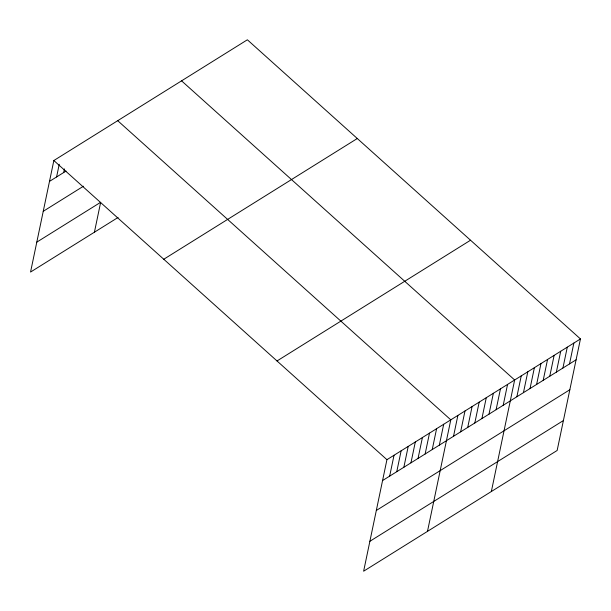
<?xml version="1.0" encoding="UTF-8"?>
<svg xmlns="http://www.w3.org/2000/svg" width="611" height="611" viewBox="0 0 611 611"><rect width="100%" height="100%" fill="white"/><g stroke="black" fill="none" stroke-linecap="round" stroke-linejoin="round"><path stroke-width="0.92" d="M580.45 338.945L386.931 459.678L363.629 571.209L557.148 450.475L580.45 338.945L247.371 39.791L53.852 160.525L30.55 272.055L118.068 217.455M56.586 176.969L59.236 164.267M63.681 172.539L64.438 168.911M94.415 232.211L100.662 202.294L36.797 242.139M389.665 476.122L394.026 455.256M396.76 471.692L401.122 450.826M403.856 467.27L408.217 446.397M410.951 462.84L415.312 441.974M418.046 458.41L422.407 437.545M425.141 453.988L429.502 433.115M432.237 449.559L436.598 428.693M439.34 445.129L443.693 424.263M427.494 531.364L450.788 419.841L117.709 120.688M453.53 436.277L457.883 415.411M460.625 431.855L464.986 410.982M467.721 427.425L472.082 406.559M474.816 422.995L479.177 402.13M481.911 418.573L486.272 397.7M489.006 414.143L493.367 393.278M496.101 409.714L500.462 388.848M503.197 405.292L507.558 384.426M491.351 491.519L514.653 379.996L181.574 80.843M516.875 396.76L521.229 375.887M523.451 392.652L527.812 371.786M530.035 388.55L534.388 367.677M536.611 384.441L540.972 363.576M543.194 380.34L547.548 359.467M549.77 376.231L554.131 355.365M556.354 372.13L560.707 351.264M562.93 368.021L567.291 347.155M569.513 363.919L573.866 343.054M49.491 181.398L66.049 171.065M43.236 211.314L83.447 186.225M163.763 259.247L357.29 138.514M277.012 360.964L470.531 240.222M382.57 480.552L576.089 359.81M376.323 510.468L569.842 389.734M369.876 541.293L563.403 420.551M53.852 160.525L386.931 459.678"/></g></svg>
